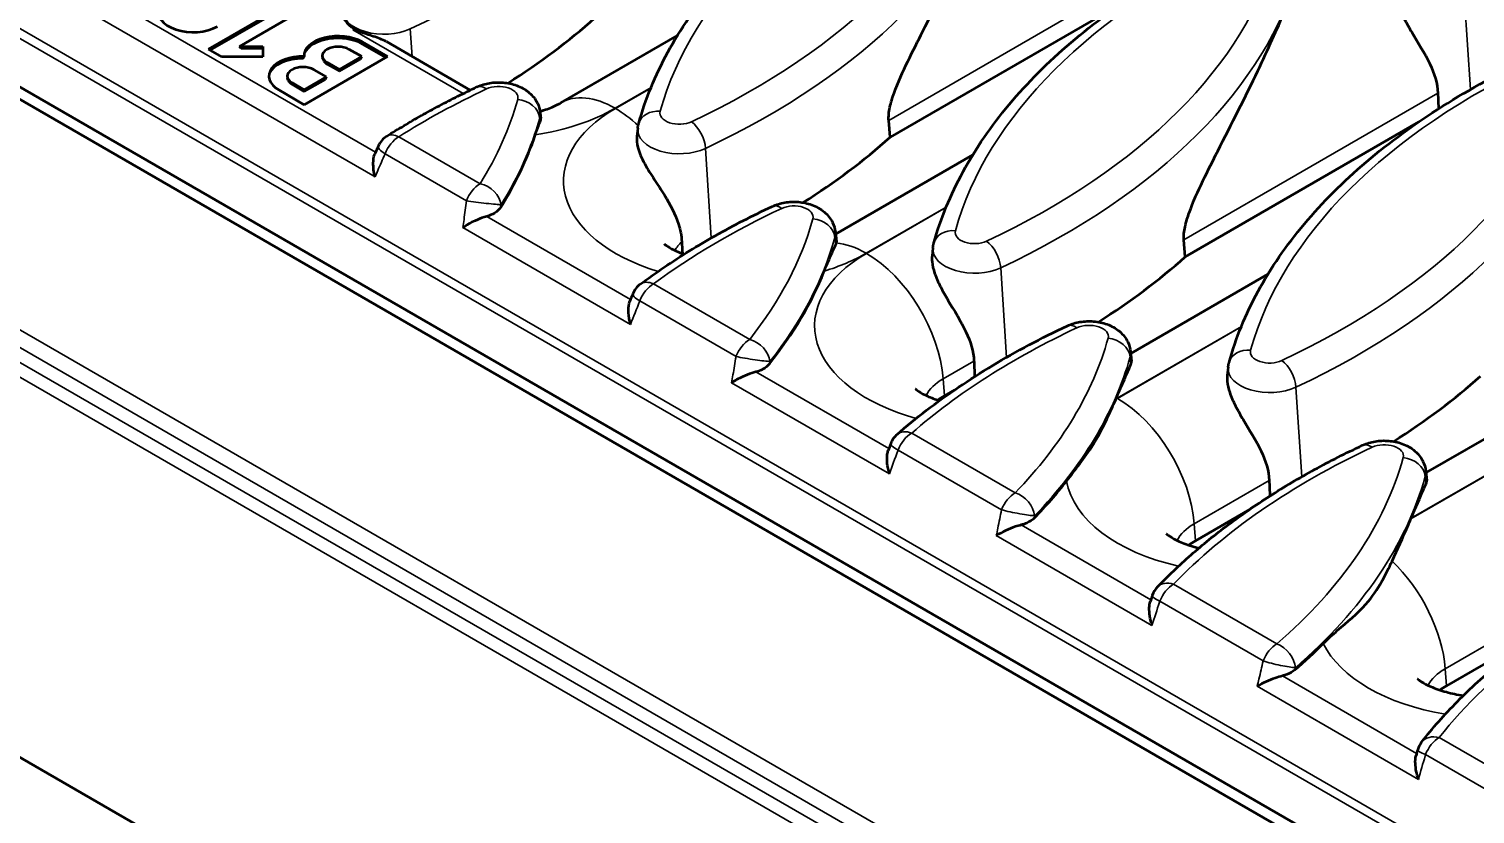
# Model space of a CAD drawing. Header units: millimetres. Extents: x 0 to 1485, y 0 to 1050.
# Drawn here: x 315.7 to 364.2, y 135.37 to 161.69 of the extents above; entities that cross this region are included whole.
import ezdxf

# ---------------------------------------------------------------- set-up
doc = ezdxf.new("R2010")
doc.units = ezdxf.units.MM
doc.header["$LTSCALE"] = 2.5
doc.layers.add('Sichtbar (ISO)', color=7, linetype='Continuous', lineweight=50)
doc.layers.add('Sichtbar schmal (ISO)', color=7, linetype='Continuous', lineweight=35)

msp = doc.modelspace()

# ---------------------------------------------------------------- linework, layer by layer
at = {"layer": 'Sichtbar (ISO)'}
for p, q in [((416.86, 100.751), (63.307, 304.875)), ((240.614, 202.915), (417.037, 101.057)), ((321.721, 161.009), (324.512, 162.62)), ((324.512, 162.56), (321.773, 160.979)), ((352.411, 162.581), (344.58, 158.06)), ((324.945, 162.37), (322.757, 161.106)), ((326.621, 161.692), (326.565, 161.66)), ((326.62, 161.689), (326.621, 161.692)), ((322.757, 161.106), (323.542, 161.106)), ((322.821, 161.04), (322.757, 161.106)), ((323.542, 161.04), (322.821, 161.04)), ((323.542, 161.106), (323.542, 160.752)), ((326.873, 161.256), (327.727, 160.764)), ((327.675, 160.734), (326.892, 161.186)), ((330.503, 159.64), (327.687, 161.266)), ((333.535, 159.213), (337.454, 161.475)), ((322.166, 160.752), (321.721, 161.009)), ((323.542, 160.752), (322.166, 160.752)), ((327.727, 160.764), (324.936, 159.153)), ((325.576, 160.655), (325.55, 160.733)), ((325.695, 160.576), (326.115, 160.334)), ((326.115, 160.334), (326.86, 160.764)), ((326.115, 160.274), (326.822, 160.682)), ((326.86, 160.764), (326.44, 161.006)), ((326.822, 160.682), (326.86, 160.764)), ((324.398, 159.974), (324.372, 160.053)), ((324.936, 159.653), (325.681, 160.083)), ((325.681, 160.083), (325.261, 160.326)), ((325.643, 160.002), (325.681, 160.083)), ((325.714, 160.505), (326.115, 160.274)), ((326.115, 160.274), (326.115, 160.334)), ((324.936, 159.153), (324.083, 159.645)), ((324.516, 159.895), (324.936, 159.653)), ((324.535, 159.825), (324.936, 159.593)), ((324.936, 159.593), (325.643, 160.002)), ((324.936, 159.593), (324.936, 159.653)), ((332.845, 158.881), (332.865, 158.695)), ((344.58, 158.06), (344.534, 158.626)), ((336.119, 158.362), (336.09, 158.092)), ((362.31, 158.576), (354.48, 154.055)), ((342.752, 154.814), (347.353, 157.47)), ((342.745, 154.876), (342.779, 154.559)), ((346.018, 154.358), (345.989, 154.083)), ((354.48, 154.055), (354.434, 154.622)), ((352.651, 150.809), (357.253, 153.466)), ((352.644, 150.871), (352.679, 150.554)), ((355.918, 150.353), (355.888, 150.078)), ((346.754, 149.594), (346.402, 149.391)), ((362.551, 146.804), (367.152, 149.461)), ((362.544, 146.867), (362.578, 146.549)), ((356.653, 145.59), (354.82, 144.531)), ((365.538, 108.318), (305.923, 142.736)), ((366.553, 141.585), (363.238, 139.671))]:
    msp.add_line(p, q, dxfattribs=at)
for centre, start, end in [((328.103, 157.462), 122.3289, 156.2761), ((336.646, 152.53), 126.5029, 158.1023), ((345.306, 147.53), 131.0926, 159.9427), ((354.086, 142.461), 136.1929, 161.829), ((362.995, 137.317), 141.9147, 163.7978)]:
    msp.add_arc(centre, 0.75, start, end, dxfattribs=at)
for centre, major_axis, ratio, start_param, end_param in [((321.212, 162.261), (-1.173, 0), 0.57735, 4.765742, 8.616539), ((327.611, 162.264), (-1.4, 0), 0.57735, 6.221282, 7.068583), ((310.787, 170.939), (28.411, 0), 0.57735, 5.542918, 5.711515), ((326.067, 160.791), (-1.14, 0), 0.57735, 3.926991, 6.317685), ((326.565, 161.048), (0.375, 0.65), 0.57735, 0.681123, 0.785398), ((326.067, 160.709), (-1.167, 0), 0.57735, 3.926991, 6.032671), ((326.067, 160.791), (-0.527, 0), 0.57735, 3.926991, 7.068583), ((324.889, 160.111), (-1.14, 0), 0.57735, 4.677889, 7.068583), ((324.889, 160.029), (-1.167, 0), 0.57735, 4.702184, 6.032671), ((326.067, 160.709), (-0.5, 0), 0.57735, 0.190621, 0.785398), ((324.889, 160.111), (-0.527, 0), 0.57735, 3.926991, 7.068583), ((324.889, 160.029), (-0.5, 0), 0.57735, 0.190621, 0.785398), ((305.131, 161.219), (28.061, 0), 0.57735, 5.93663, 6.092066), ((404.56, 106.855), (-9.876, -111.375), 0.790966, 4.308942, 4.311529), ((320.687, 166.934), (28.411, 0), 0.57735, 5.542918, 5.711515), ((330.586, 162.929), (28.411, 0), 0.57735, 5.542918, 5.711515), ((315.03, 157.214), (28.061, 0), 0.57735, 5.853418, 6.056327), ((414.619, 105.764), (-9.908, -111.3), 0.79067, 4.347399, 4.349804), ((340.486, 158.925), (28.411, 0), 0.57735, 5.542918, 5.711515), ((347.993, 148.473), (-2.25, 0), 0.57735, 5.497787, 5.645887), ((324.93, 153.209), (28.061, 0), 0.57735, 6.037624, 6.038766), ((423.629, 105.324), (-9.794, -109.722), 0.790438, 4.386481, 4.388734), ((324.93, 153.209), (28.061, 0), 0.57735, 5.772708, 5.858401), ((334.829, 149.205), (28.061, 0), 0.57735, 6.037665, 6.038748), ((356.411, 143.612), (-2.25, 0), 0.57735, 5.497787, 5.645887), ((431.513, 105.443), (-9.531, -106.59), 0.790271, 4.426848, 4.428971), ((334.829, 149.205), (28.061, 0), 0.57735, 5.693801, 5.758077), ((364.829, 138.752), (-2.25, 0), 0.57735, 5.497787, 5.645887), ((438.213, 106.01), (-9.119, -101.876), 0.790174, 4.469289, 4.471296)]:
    msp.add_ellipse(centre, major_axis=major_axis, ratio=ratio, start_param=start_param, end_param=end_param, dxfattribs=at)
for points, knots in [([(336.149, 158.519), (336.375, 159.333), (336.703, 160.134), (337.551, 161.689), (338.071, 162.443), (339.285, 163.892), (339.98, 164.587), (341.53, 165.904), (342.384, 166.527), (344.233, 167.691), (345.228, 168.232), (346.283, 168.728)], [5.6570493, 5.6570493, 5.6570493, 5.6570493, 5.8027839, 5.8027839, 5.9485186, 5.9485186, 6.0942532, 6.0942532, 6.2399879, 6.2399879, 6.3857225, 6.3857225, 6.3857225, 6.3857225]), ([(344.534, 158.626), (344.529, 158.69), (344.53, 158.76), (344.544, 158.908), (344.557, 158.987), (344.608, 159.226), (344.66, 159.389), (344.84, 159.894), (345.006, 160.254), (345.343, 160.956), (345.515, 161.296), (346.129, 162.505), (346.602, 163.433), (347.359, 165.023), (347.663, 165.701), (347.906, 166.262)], [0.001445, 0.001445, 0.001445, 0.001445, 0.046776, 0.046776, 0.093551, 0.093551, 0.187102, 0.187102, 0.417891, 0.417891, 0.64868, 0.64868, 1.339149, 1.339149, 1.926999, 1.926999, 1.926999, 1.926999]), ([(346.048, 154.515), (346.275, 155.329), (346.603, 156.129), (347.451, 157.684), (347.97, 158.439), (349.185, 159.888), (349.88, 160.582), (351.429, 161.9), (352.283, 162.523), (354.133, 163.687), (355.127, 164.228), (356.182, 164.723)], [5.6570493, 5.6570493, 5.6570493, 5.6570493, 5.8027839, 5.8027839, 5.9485186, 5.9485186, 6.0942532, 6.0942532, 6.2399879, 6.2399879, 6.3857225, 6.3857225, 6.3857225, 6.3857225]), ([(361.545, 163.064), (361.538, 163.001), (361.538, 162.933), (361.555, 162.74), (361.586, 162.61), (361.676, 162.345), (361.745, 162.188), (361.905, 161.876), (361.995, 161.72), (362.284, 161.231), (362.51, 160.876), (362.834, 160.195), (362.937, 159.863), (362.951, 159.539)], [3.8013839, 3.8013839, 3.8013839, 3.8013839, 3.8486369, 3.8486369, 3.9329934, 3.9329934, 4.0314686, 4.0314686, 4.1299438, 4.1299438, 4.3729414, 4.3729414, 4.5970062, 4.5970062, 4.5970062, 4.5970062]), ([(354.434, 154.622), (354.429, 154.686), (354.43, 154.755), (354.443, 154.903), (354.456, 154.982), (354.508, 155.222), (354.559, 155.385), (354.739, 155.889), (354.905, 156.25), (355.242, 156.951), (355.414, 157.291), (356.028, 158.501), (356.502, 159.428), (357.259, 161.018), (357.562, 161.697), (357.806, 162.258)], [0.001445, 0.001445, 0.001445, 0.001445, 0.046776, 0.046776, 0.093551, 0.093551, 0.187102, 0.187102, 0.417891, 0.417891, 0.64868, 0.64868, 1.339149, 1.339149, 1.926999, 1.926999, 1.926999, 1.926999]), ([(327.686, 161.266), (327.62, 161.304), (327.545, 161.338), (327.33, 161.42), (327.169, 161.465), (326.87, 161.567), (326.731, 161.625), (326.62, 161.689)], [0.5083038, 0.5083038, 0.5083038, 0.5083038, 0.5533178, 0.5533178, 0.6472274, 0.6472274, 0.741137, 0.741137, 0.741137, 0.741137]), ([(355.948, 150.51), (356.174, 151.324), (356.502, 152.125), (357.35, 153.68), (357.87, 154.434), (359.084, 155.883), (359.779, 156.577), (361.329, 157.895), (362.183, 158.518), (364.032, 159.682), (365.027, 160.223), (366.082, 160.718)], [5.6570493, 5.6570493, 5.6570493, 5.6570493, 5.8027839, 5.8027839, 5.9485186, 5.9485186, 6.0942532, 6.0942532, 6.2399879, 6.2399879, 6.3857225, 6.3857225, 6.3857225, 6.3857225]), ([(327.702, 158.096), (327.889, 158.215), (328.08, 158.332), (328.467, 158.563), (328.664, 158.676), (329.062, 158.9), (329.264, 159.01), (329.673, 159.227), (329.88, 159.333), (330.299, 159.543), (330.512, 159.645), (330.727, 159.746)], [6.237334, 6.237334, 6.237334, 6.237334, 6.2670117, 6.2670117, 6.2966894, 6.2966894, 6.3263671, 6.3263671, 6.3560448, 6.3560448, 6.3857225, 6.3857225, 6.3857225, 6.3857225]), ([(330.727, 159.746), (330.865, 159.811), (331.006, 159.852), (331.301, 159.902), (331.454, 159.908), (331.759, 159.882), (331.91, 159.852), (332.204, 159.744), (332.347, 159.669), (332.583, 159.465), (332.681, 159.352), (332.799, 159.11), (332.833, 158.998), (332.845, 158.881)], [0.102537, 0.102537, 0.102537, 0.102537, 0.502627, 0.502627, 0.927097, 0.927097, 1.350551, 1.350551, 1.766423, 1.766423, 2.082244, 2.082244, 2.294291, 2.294291, 2.294291, 2.294291]), ([(332.84, 158.926), (332.881, 158.939), (332.922, 158.952), (333.044, 158.992), (333.12, 159.02), (333.262, 159.076), (333.326, 159.105), (333.441, 159.161), (333.492, 159.188), (333.535, 159.213)], [2.8321596, 2.8321596, 2.8321596, 2.8321596, 2.8750265, 2.8750265, 2.9638819, 2.9638819, 3.0527373, 3.0527373, 3.1415927, 3.1415927, 3.1415927, 3.1415927]), ([(336.119, 158.362), (336.12, 158.373), (336.121, 158.384), (336.124, 158.405), (336.126, 158.416), (336.129, 158.437), (336.131, 158.447), (336.136, 158.468), (336.138, 158.478), (336.143, 158.499), (336.146, 158.509), (336.149, 158.519)], [5.5596905, 5.5596905, 5.5596905, 5.5596905, 5.57916226, 5.57916226, 5.59863402, 5.59863402, 5.61810578, 5.61810578, 5.63757754, 5.63757754, 5.6570493, 5.6570493, 5.6570493, 5.6570493]), ([(336.09, 158.092), (336.089, 158.092), (336.089, 158.091), (336.077, 157.971), (336.089, 157.846), (336.165, 157.543), (336.245, 157.361), (336.449, 156.99), (336.559, 156.818), (336.787, 156.468), (336.902, 156.295), (337.207, 155.803), (337.38, 155.481), (337.546, 154.953), (337.583, 154.761), (337.595, 154.563)], [-0.9019591, -0.9019591, -0.9019591, -0.9019591, -0.9015215, -0.9015215, -0.7902904, -0.7902904, -0.6447156, -0.6447156, -0.5145224, -0.5145224, -0.3815756, -0.3815756, -0.1374952, -0.1374952, 0, 0, 0, 0]), ([(327.307, 156.731), (327.307, 156.733), (327.307, 156.734), (327.267, 156.894), (327.246, 157.054), (327.249, 157.299), (327.262, 157.393), (327.294, 157.484), (327.299, 157.496), (327.303, 157.507)], [-0.0007409, -0.0007409, -0.0007409, -0.0007409, 0, 0, 0.1015583, 0.1015583, 0.1727083, 0.1727083, 0.1835649, 0.1835649, 0.1835649, 0.1835649]), ([(331.523, 155.716), (331.477, 155.643), (331.408, 155.575), (331.243, 155.471), (331.154, 155.432), (331.054, 155.405), (331.054, 155.405), (331.054, 155.405)], [0, 0, 0, 0, 0.0806058, 0.0806058, 0.1469652, 0.1469652, 0.1471338, 0.1471338, 0.1471338, 0.1471338]), ([(336.2, 153.133), (336.461, 153.326), (336.73, 153.516), (337.281, 153.888), (337.563, 154.07), (338.141, 154.426), (338.437, 154.601), (339.042, 154.941), (339.35, 155.107), (339.979, 155.431), (340.3, 155.588), (340.626, 155.742)], [6.1603147, 6.1603147, 6.1603147, 6.1603147, 6.2053962, 6.2053962, 6.2504778, 6.2504778, 6.2955594, 6.2955594, 6.340641, 6.340641, 6.3857225, 6.3857225, 6.3857225, 6.3857225]), ([(340.626, 155.742), (340.764, 155.807), (340.906, 155.847), (341.2, 155.897), (341.354, 155.903), (341.658, 155.878), (341.81, 155.847), (342.103, 155.739), (342.247, 155.664), (342.483, 155.461), (342.58, 155.347), (342.698, 155.105), (342.732, 154.993), (342.745, 154.876)], [0.102537, 0.102537, 0.102537, 0.102537, 0.502627, 0.502627, 0.927097, 0.927097, 1.350551, 1.350551, 1.766423, 1.766423, 2.082244, 2.082244, 2.294291, 2.294291, 2.294291, 2.294291]), ([(331.054, 155.405), (331.024, 155.397), (330.994, 155.388), (330.865, 155.347), (330.765, 155.307), (330.594, 155.228), (330.522, 155.191), (330.384, 155.113), (330.319, 155.072), (330.258, 155.03), (330.257, 155.029), (330.256, 155.029)], [0.1300908, 0.1300908, 0.1300908, 0.1300908, 0.1498148, 0.1498148, 0.2134987, 0.2134987, 0.2628328, 0.2628328, 0.3132653, 0.3132653, 0.313938, 0.313938, 0.313938, 0.313938]), ([(337.008, 154.483), (337.008, 154.483), (337.008, 154.483), (337.016, 154.475), (337.054, 154.442), (337.193, 154.352), (337.293, 154.296), (337.496, 154.205), (337.581, 154.171), (337.674, 154.137)], [1.3105354, 1.3105354, 1.3105354, 1.3105354, 1.3329446, 1.3329446, 1.5152554, 1.5152554, 1.6952887, 1.6952887, 1.8018582, 1.8018582, 1.8018582, 1.8018582]), ([(346.018, 154.358), (346.019, 154.368), (346.021, 154.379), (346.024, 154.4), (346.025, 154.411), (346.029, 154.432), (346.031, 154.443), (346.035, 154.463), (346.038, 154.474), (346.043, 154.494), (346.045, 154.505), (346.048, 154.515)], [5.5596905, 5.5596905, 5.5596905, 5.5596905, 5.57916226, 5.57916226, 5.59863402, 5.59863402, 5.61810578, 5.61810578, 5.63757754, 5.63757754, 5.6570493, 5.6570493, 5.6570493, 5.6570493]), ([(345.989, 154.083), (345.982, 154.019), (345.981, 153.952), (345.998, 153.759), (346.03, 153.628), (346.119, 153.364), (346.189, 153.207), (346.349, 152.894), (346.438, 152.738), (346.727, 152.249), (346.953, 151.895), (347.278, 151.213), (347.381, 150.882), (347.394, 150.557)], [3.8013839, 3.8013839, 3.8013839, 3.8013839, 3.8486369, 3.8486369, 3.9329934, 3.9329934, 4.0314686, 4.0314686, 4.1299438, 4.1299438, 4.3729414, 4.3729414, 4.5970062, 4.5970062, 4.5970062, 4.5970062]), ([(335.874, 151.785), (335.874, 151.787), (335.873, 151.788), (335.839, 151.92), (335.816, 152.051), (335.801, 152.287), (335.806, 152.396), (335.835, 152.516), (335.843, 152.542), (335.853, 152.566)], [-0.0007643, -0.0007643, -0.0007643, -0.0007643, 0, 0, 0.0839687, 0.0839687, 0.1618309, 0.1618309, 0.1850962, 0.1850962, 0.1850962, 0.1850962]), ([(350.526, 151.737), (350.664, 151.802), (350.805, 151.843), (351.1, 151.892), (351.253, 151.898), (351.558, 151.873), (351.709, 151.842), (352.003, 151.735), (352.146, 151.66), (352.382, 151.456), (352.48, 151.343), (352.598, 151.1), (352.632, 150.988), (352.644, 150.871)], [0.102537, 0.102537, 0.102537, 0.102537, 0.502627, 0.502627, 0.927097, 0.927097, 1.350551, 1.350551, 1.766423, 1.766423, 2.082244, 2.082244, 2.294291, 2.294291, 2.294291, 2.294291]), ([(344.813, 148.095), (345.13, 148.372), (345.461, 148.642), (346.149, 149.17), (346.506, 149.427), (347.246, 149.928), (347.628, 150.172), (348.417, 150.644), (348.823, 150.874), (349.658, 151.317), (350.087, 151.531), (350.526, 151.737)], [6.0825538, 6.0825538, 6.0825538, 6.0825538, 6.1431876, 6.1431876, 6.2038213, 6.2038213, 6.2644551, 6.2644551, 6.3250888, 6.3250888, 6.3857225, 6.3857225, 6.3857225, 6.3857225]), ([(340.539, 150.464), (340.484, 150.395), (340.407, 150.332), (340.243, 150.244), (340.166, 150.214), (340.082, 150.193)], [0, 0, 0, 0, 0.0787906, 0.0787906, 0.1344124, 0.1344124, 0.1344124, 0.1344124]), ([(355.918, 150.353), (355.919, 150.364), (355.92, 150.374), (355.923, 150.396), (355.925, 150.406), (355.928, 150.427), (355.93, 150.438), (355.935, 150.459), (355.937, 150.469), (355.942, 150.49), (355.945, 150.5), (355.948, 150.51)], [5.5596905, 5.5596905, 5.5596905, 5.5596905, 5.57916226, 5.57916226, 5.59863402, 5.59863402, 5.61810578, 5.61810578, 5.63757754, 5.63757754, 5.6570493, 5.6570493, 5.6570493, 5.6570493]), ([(340.082, 150.193), (340.037, 150.181), (339.991, 150.168), (339.84, 150.118), (339.735, 150.076), (339.502, 149.968), (339.377, 149.898), (339.269, 149.827), (339.268, 149.827), (339.267, 149.826)], [0.119735, 0.119735, 0.119735, 0.119735, 0.1491524, 0.1491524, 0.2160004, 0.2160004, 0.305117, 0.305117, 0.3057984, 0.3057984, 0.3057984, 0.3057984]), ([(355.888, 150.078), (355.881, 150.015), (355.881, 149.947), (355.898, 149.754), (355.93, 149.624), (356.019, 149.359), (356.088, 149.202), (356.248, 148.89), (356.338, 148.734), (356.627, 148.244), (356.853, 147.89), (357.178, 147.209), (357.28, 146.877), (357.294, 146.553)], [3.8013839, 3.8013839, 3.8013839, 3.8013839, 3.8486369, 3.8486369, 3.9329934, 3.9329934, 4.0314686, 4.0314686, 4.1299438, 4.1299438, 4.3729414, 4.3729414, 4.5970062, 4.5970062, 4.5970062, 4.5970062]), ([(345.426, 149.623), (345.426, 149.623), (345.426, 149.623), (345.435, 149.615), (345.473, 149.581), (345.613, 149.491), (345.714, 149.435), (345.954, 149.327), (346.087, 149.276), (346.237, 149.229)], [1.3105354, 1.3105354, 1.3105354, 1.3105354, 1.3345296, 1.3345296, 1.5167096, 1.5167096, 1.6968049, 1.6968049, 1.8547153, 1.8547153, 1.8547153, 1.8547153]), ([(350.496, 146.533), (350.518, 146.56), (350.538, 146.586), (350.856, 146.99), (351.148, 147.35), (351.753, 148.361), (351.964, 148.846), (352.148, 149.271)], [-0.9498672, -0.9498672, -0.9498672, -0.9498672, -0.9185656, -0.9185656, -0.4682444, -0.4682444, -0.0143971, -0.0143971, -0.0143971, -0.0143971]), ([(344.558, 146.772), (344.557, 146.773), (344.557, 146.774), (344.523, 146.894), (344.499, 147.013), (344.476, 147.232), (344.475, 147.335), (344.493, 147.474), (344.503, 147.519), (344.518, 147.559)], [-0.0007797, -0.0007797, -0.0007797, -0.0007797, 0, 0, 0.0767823, 0.0767823, 0.1493241, 0.1493241, 0.1869782, 0.1869782, 0.1869782, 0.1869782]), ([(353.545, 142.98), (353.898, 143.347), (354.274, 143.706), (355.07, 144.404), (355.49, 144.744), (356.372, 145.402), (356.834, 145.72), (357.797, 146.335), (358.297, 146.631), (359.335, 147.2), (359.872, 147.472), (360.425, 147.732)], [6.0035401, 6.0035401, 6.0035401, 6.0035401, 6.0799766, 6.0799766, 6.1564131, 6.1564131, 6.2328496, 6.2328496, 6.3092861, 6.3092861, 6.3857225, 6.3857225, 6.3857225, 6.3857225]), ([(360.425, 147.732), (360.563, 147.797), (360.705, 147.838), (360.999, 147.887), (361.153, 147.893), (361.457, 147.868), (361.609, 147.838), (361.902, 147.73), (362.046, 147.655), (362.282, 147.451), (362.379, 147.338), (362.497, 147.095), (362.531, 146.984), (362.544, 146.867)], [0.102537, 0.102537, 0.102537, 0.102537, 0.502627, 0.502627, 0.927097, 0.927097, 1.350551, 1.350551, 1.766423, 1.766423, 2.082244, 2.082244, 2.294291, 2.294291, 2.294291, 2.294291]), ([(362.056, 145.284), (362.215, 145.652), (362.352, 145.979), (362.499, 146.313), (362.528, 146.377), (362.555, 146.438)], [1.5311168, 1.5311168, 1.5311168, 1.5311168, 1.911009, 1.911009, 2.0033074, 2.0033074, 2.0033074, 2.0033074]), ([(348.973, 145.059), (348.912, 145.044), (348.848, 145.025), (348.673, 144.966), (348.562, 144.921), (348.344, 144.819), (348.238, 144.762), (348.144, 144.703), (348.143, 144.703), (348.143, 144.702)], [0.109622, 0.109622, 0.109622, 0.109622, 0.1498493, 0.1498493, 0.2206198, 0.2206198, 0.2974342, 0.2974342, 0.2981259, 0.2981259, 0.2981259, 0.2981259]), ([(349.413, 145.294), (349.35, 145.229), (349.266, 145.17), (349.106, 145.098), (349.042, 145.076), (348.973, 145.059)], [0, 0, 0, 0, 0.0774176, 0.0774176, 0.1222544, 0.1222544, 0.1222544, 0.1222544]), ([(361.413, 143.848), (361.602, 144.256), (361.775, 144.642), (361.971, 145.089), (362.01, 145.179), (362.048, 145.267)], [1.0842167, 1.0842167, 1.0842167, 1.0842167, 1.4316707, 1.4316707, 1.5221303, 1.5221303, 1.5221303, 1.5221303]), ([(353.844, 144.763), (353.844, 144.763), (353.844, 144.762), (353.856, 144.752), (353.896, 144.717), (354.041, 144.625), (354.144, 144.568), (354.414, 144.449), (354.584, 144.387), (354.83, 144.316), (354.885, 144.302), (354.942, 144.288)], [1.3105354, 1.3105354, 1.3105354, 1.3105354, 1.3414312, 1.3414312, 1.52307, 1.52307, 1.7034466, 1.7034466, 1.8967666, 1.8967666, 1.9500643, 1.9500643, 1.9500643, 1.9500643]), ([(359.109, 141.083), (359.276, 141.25), (359.434, 141.392), (359.927, 141.823), (360.239, 142.065), (360.969, 142.895), (361.215, 143.421), (361.413, 143.848)], [-0.7613779, -0.7613779, -0.7613779, -0.7613779, -0.6525751, -0.6525751, -0.3882603, -0.3882603, 0, 0, 0, 0]), ([(362.405, 137.78), (362.771, 138.247), (363.173, 138.702), (364.045, 139.586), (364.515, 140.015), (365.518, 140.844), (366.052, 141.243), (367.177, 142.011), (367.77, 142.378), (369.008, 143.079), (369.654, 143.413), (370.325, 143.727)], [5.9226864, 5.9226864, 5.9226864, 5.9226864, 6.0152937, 6.0152937, 6.1079009, 6.1079009, 6.2005081, 6.2005081, 6.2931153, 6.2931153, 6.3857225, 6.3857225, 6.3857225, 6.3857225]), ([(353.363, 141.688), (353.363, 141.689), (353.362, 141.691), (353.33, 141.797), (353.306, 141.903), (353.276, 142.101), (353.269, 142.196), (353.275, 142.355), (353.285, 142.423), (353.304, 142.482)], [-0.0007968, -0.0007968, -0.0007968, -0.0007968, 0, 0, 0.0688061, 0.0688061, 0.1345371, 0.1345371, 0.1892616, 0.1892616, 0.1892616, 0.1892616]), ([(358.155, 140.199), (358.085, 140.138), (357.994, 140.085), (357.841, 140.026), (357.791, 140.011), (357.739, 139.998)], [0, 0, 0, 0, 0.0763778, 0.0763778, 0.1104961, 0.1104961, 0.1104961, 0.1104961]), ([(357.739, 139.998), (357.659, 139.98), (357.577, 139.955), (357.388, 139.891), (357.282, 139.848), (357.079, 139.755), (356.981, 139.704), (356.894, 139.652), (356.893, 139.651), (356.892, 139.651)], [0.0996969, 0.0996969, 0.0996969, 0.0996969, 0.151074, 0.151074, 0.2189604, 0.2189604, 0.2899759, 0.2899759, 0.2906776, 0.2906776, 0.2906776, 0.2906776]), ([(362.261, 139.903), (362.261, 139.903), (362.263, 139.901), (362.28, 139.886), (362.325, 139.849), (362.477, 139.754), (362.585, 139.697), (362.863, 139.577), (363.038, 139.515), (363.409, 139.412), (363.601, 139.37), (363.803, 139.337)], [1.3105354, 1.3105354, 1.3105354, 1.3105354, 1.3540069, 1.3540069, 1.5347733, 1.5347733, 1.7157118, 1.7157118, 1.9101106, 1.9101106, 2.0815601, 2.0815601, 2.0815601, 2.0815601]), ([(362.298, 136.529), (362.298, 136.531), (362.298, 136.532), (362.239, 136.716), (362.203, 136.894), (362.189, 137.158), (362.197, 137.252), (362.218, 137.328), (362.218, 137.33), (362.219, 137.331)], [-0.0008162, -0.0008162, -0.0008162, -0.0008162, 0, 0, 0.1208521, 0.1208521, 0.2067367, 0.2067367, 0.2085303, 0.2085303, 0.2085303, 0.2085303])]:
    msp.add_open_spline(points, degree=3, knots=knots, dxfattribs=at)
for points, degree in [([(324.901, 160.702), (324.91, 160.725), (324.919, 160.746), (324.928, 160.768)], 3), ([(362.951, 159.539), (362.961, 159.279), (362.972, 159.014)], 2), ([(332.844, 158.577), (332.862, 158.621), (332.869, 158.66), (332.865, 158.695)], 3), ([(332.68, 158.141), (332.737, 158.311), (332.792, 158.456), (332.844, 158.577)], 3), ([(337.595, 154.563), (337.603, 154.428), (337.611, 154.293), (337.619, 154.158)], 3), ([(342.372, 153.57), (342.528, 153.962), (342.658, 154.237), (342.756, 154.448)], 3), ([(342.756, 154.448), (342.767, 154.472), (342.774, 154.495), (342.778, 154.516)], 3), ([(342.778, 154.516), (342.78, 154.531), (342.78, 154.545), (342.779, 154.559)], 3), ([(347.394, 150.557), (347.405, 150.297), (347.416, 150.033)], 2), ([(352.172, 149.325), (352.363, 149.769), (352.524, 150.152), (352.656, 150.443)], 3), ([(352.656, 150.443), (352.674, 150.483), (352.682, 150.521), (352.678, 150.554)], 3), ([(352.156, 149.289), (352.162, 149.301), (352.167, 149.313), (352.172, 149.325)], 3), ([(357.294, 146.553), (357.305, 146.293), (357.316, 146.028)], 2), ([(362.555, 146.438), (362.574, 146.478), (362.581, 146.517), (362.578, 146.549)], 3)]:
    msp.add_open_spline(points, degree=degree, dxfattribs=at)
at = {"layer": 'Sichtbar schmal (ISO)'}
for p, q in [((417.219, 102.913), (240.796, 204.771)), ((417.15, 102.621), (240.727, 204.479)), ((327.326, 157.557), (299.11, 173.848)), ((327.307, 156.731), (298.207, 173.532)), ((353.051, 163.544), (344.534, 158.626)), ((364.04, 159.659), (363.846, 162.665)), ((330.264, 159.525), (326.565, 161.66)), ((328.55, 160.768), (328.491, 161.693)), ((326.892, 161.186), (326.873, 161.256)), ((357.059, 127.55), (299.884, 160.56)), ((325.714, 160.505), (325.695, 160.576)), ((300.073, 159.853), (357.249, 126.843)), ((324.535, 159.825), (324.516, 159.895)), ((336.563, 159.726), (335.36, 159.032)), ((335.371, 159.025), (336.556, 159.709)), ((358.016, 125.901), (300.486, 159.116)), ((362.951, 159.539), (354.434, 154.622)), ((332.844, 158.577), (332.831, 158.703)), ((300.707, 158.496), (358.237, 125.281)), ((328.103, 158.075), (330.83, 156.5)), ((338.584, 154.683), (338.39, 157.688)), ((330.371, 155.929), (327.643, 157.503)), ((346.462, 155.721), (343.778, 154.172)), ((343.789, 154.165), (346.455, 155.705)), ((331.054, 155.405), (335.875, 152.622)), ((330.256, 155.029), (335.874, 151.785)), ((342.756, 154.448), (342.73, 154.699)), ((348.483, 150.678), (348.29, 153.683)), ((336.646, 153.142), (339.872, 151.28)), ((339.413, 150.708), (336.187, 152.571)), ((356.362, 151.717), (352.196, 149.312)), ((352.207, 149.305), (356.355, 151.7)), ((347.394, 150.557), (346.36, 149.96)), ((352.656, 150.443), (352.629, 150.694)), ((340.082, 150.193), (344.54, 147.619)), ((346.36, 149.96), (346.402, 149.391)), ((344.558, 146.772), (339.267, 149.826)), ((358.383, 146.673), (358.189, 149.679)), ((345.306, 148.142), (348.776, 146.139)), ((348.317, 145.568), (344.846, 147.571)), ((362.048, 145.267), (366.254, 147.695)), ((366.261, 147.712), (362.056, 145.284)), ((357.294, 146.553), (354.778, 145.1)), ((362.555, 146.438), (362.529, 146.689)), ((353.325, 142.546), (348.973, 145.059)), ((354.778, 145.1), (354.82, 144.531)), ((353.363, 141.688), (348.143, 144.702)), ((354.086, 143.073), (357.552, 141.072)), ((357.092, 140.501), (353.627, 142.502)), ((367.193, 142.548), (363.196, 140.24)), ((363.196, 140.24), (363.238, 139.671)), ((362.239, 137.4), (357.739, 139.998)), ((362.298, 136.529), (356.892, 139.651)), ((362.995, 137.929), (366.206, 136.075)), ((365.747, 135.504), (362.536, 137.358))]:
    msp.add_line(p, q, dxfattribs=at)
for centre, major_axis, ratio, start_param, end_param in [((310.787, 174.258), (28.055, 0), 0.57735, 5.39525, 6.123923), ((363.833, 156.43), (-27.308, 0), 0.57735, 5.39525, 6.123923), ((320.687, 170.813), (27.308, 0), 0.57735, 5.39525, 6.123923), ((320.687, 170.254), (28.055, 0), 0.57735, 5.39525, 6.123923), ((373.733, 152.426), (-27.308, 0), 0.57735, 5.39525, 6.123923), ((330.586, 166.808), (27.308, 0), 0.57735, 5.39525, 6.123923), ((330.586, 166.249), (28.055, 0), 0.57735, 5.39525, 6.123923), ((327.611, 162.317), (-1.394, 0), 0.57735, 6.221282, 8.536843), ((383.632, 148.421), (-27.308, 0), 0.57735, 5.39525, 6.123923), ((340.486, 162.803), (27.308, 0), 0.57735, 5.39525, 6.123923), ((348.277, 147.449), (-27.308, 0), 0.57735, 5.39525, 5.543638), ((331.045, 159.068), (-0.319, 0.679), 0.515222, 5.544059, 6.283185), ((331.454, 159.39), (0.647, 0), 0.57735, 6.123923, 8.536843), ((340.486, 162.244), (28.055, 0), 0.57735, 5.39525, 6.123923), ((305.131, 161.831), (27.308, 0), 0.57735, 5.938255, 6.123923), ((332.093, 158.718), (0.723, -0.201), 0.806163, 0.307895, 1.791425), ((335.36, 156.052), (-1.825, 3.161), 0.57735, 5.497787, 6.283185), ((305.131, 161.272), (28.055, 0), 0.57735, 5.938255, 6.123923), ((331.157, 161.459), (-5.945, 0), 0.57735, 1.829961, 2.356194), ((331.454, 158.831), (1.394, 0), 0.57735, 6.123923, 6.345089), ((339.575, 156.599), (-5.945, 0), 0.57735, 5.497787, 7.368658), ((335.371, 156.045), (-1.825, 3.161), 0.57735, 5.198366, 5.497787), ((336.871, 158.318), (-0.723, 0.201), 0.806163, 4.933018, 6.283185), ((337.51, 158.871), (-0.647, 0), 0.57735, 6.123923, 8.536843), ((328.103, 157.462), (-0.401, 0.634), 0.603206, 5.473786, 6.283185), ((337.51, 158.312), (-1.394, 0), 0.57735, 6.221282, 8.536843), ((337.919, 157.969), (0.319, -0.679), 0.515222, 0.918936, 2.402466), ((328.103, 157.462), (-0.687, 0.302), 0.241532, 0, 0.948836), ((328.103, 157.462), (0.375, 0.65), 0.57735, 0.785398, 1.832596), ((330.83, 155.888), (-0.375, -0.65), 0.57735, 3.926991, 4.974188), ((330.83, 155.888), (0.637, -0.396), 0.768404, 0.533314, 2.016844), ((330.83, 155.888), (0.744, -0.091), 0.025621, 4.050665, 5.951689), ((340.945, 155.063), (-0.319, 0.679), 0.515222, 5.544059, 6.283185), ((341.353, 155.385), (0.647, 0), 0.57735, 6.123923, 8.536843), ((358.177, 143.444), (-27.308, 0), 0.57735, 5.39525, 5.620658), ((315.03, 157.826), (27.308, 0), 0.57735, 5.85497, 6.123923), ((341.992, 154.714), (0.723, -0.201), 0.806163, 0.307895, 1.791425), ((341.353, 154.826), (1.394, 0), 0.57735, 6.123923, 6.345089), ((346.771, 154.314), (-0.723, 0.201), 0.806163, 4.933018, 6.283185), ((347.41, 154.867), (-0.647, 0), 0.57735, 6.123923, 8.536843), ((339.575, 153.878), (-2.308, 0), 0.57735, 5.743323, 5.989197), ((315.03, 157.267), (28.055, 0), 0.57735, 5.85497, 6.123923), ((343.778, 151.192), (-1.825, 3.161), 0.57735, 5.497787, 5.895883), ((347.41, 154.308), (-1.394, 0), 0.57735, 6.221282, 8.536843), ((347.818, 153.965), (0.319, -0.679), 0.515222, 0.918936, 2.402466), ((347.993, 151.739), (-5.945, 0), 0.57735, 5.497787, 7.413416), ((339.575, 156.599), (-5.945, 0), 0.57735, 2.060658, 2.356194), ((343.789, 151.185), (-1.825, 3.161), 0.57735, 4.014257, 5.497787), ((336.646, 152.53), (-0.696, 0.28), 0.219729, 0, 0.941484), ((336.646, 152.53), (0.375, 0.65), 0.57735, 0.785398, 1.832596), ((336.646, 152.53), (-0.446, 0.603), 0.643759, 5.428323, 6.283185), ((368.076, 139.439), (-27.308, 0), 0.57735, 5.39525, 5.698419), ((324.93, 153.822), (27.308, 0), 0.57735, 5.774204, 6.123923), ((350.844, 151.058), (-0.319, 0.679), 0.515222, 5.544059, 6.283185), ((351.253, 151.381), (0.647, 0), 0.57735, 6.123923, 8.536843), ((351.892, 150.709), (0.723, -0.201), 0.806163, 0.307895, 1.791425), ((339.872, 150.667), (-0.375, -0.65), 0.57735, 3.926991, 4.974188), ((339.872, 150.667), (0.588, -0.465), 0.742774, 0.618258, 2.101787), ((351.253, 150.822), (1.394, 0), 0.57735, 6.123923, 6.345089), ((356.67, 150.309), (-0.723, 0.201), 0.806163, 4.933018, 6.283185), ((357.309, 150.862), (-0.647, 0), 0.57735, 6.123923, 8.536843), ((339.872, 150.667), (0.74, -0.119), 0.054971, 4.052189, 5.884003), ((324.93, 153.263), (28.055, 0), 0.57735, 5.774204, 6.123923), ((357.309, 150.303), (-1.394, 0), 0.57735, 6.221282, 8.536843), ((357.718, 149.96), (0.319, -0.679), 0.515222, 0.918936, 2.402466), ((347.993, 149.018), (-2.308, 0), 0.57735, 5.497787, 5.989197), ((356.411, 146.878), (5.945, 0), 0.57735, 2.356194, 2.370287), ((347.993, 151.739), (-5.945, 0), 0.57735, 2.346726, 2.356194), ((352.196, 146.331), (1.825, -3.161), 0.57735, 2.356194, 2.365552), ((352.207, 146.325), (-1.825, 3.161), 0.57735, 4.014257, 5.497787), ((345.306, 147.53), (-0.493, 0.565), 0.680828, 5.375221, 6.283185), ((345.306, 147.53), (0.375, 0.65), 0.57735, 0.785398, 1.832596), ((345.306, 147.53), (-0.705, 0.257), 0.197199, 0, 0.934786), ((377.976, 135.435), (-27.308, 0), 0.57735, 5.39525, 5.777432), ((360.744, 147.053), (-0.319, 0.679), 0.515222, 5.544059, 6.283185), ((361.152, 147.376), (0.647, 0), 0.57735, 6.123923, 8.536843), ((334.829, 149.817), (27.308, 0), 0.57735, 5.695251, 6.123923), ((361.791, 146.704), (0.723, -0.201), 0.806163, 0.307895, 1.791425), ((356.411, 146.878), (-5.945, 0), 0.57735, 0.10096, 1.199901), ((334.829, 149.258), (28.055, 0), 0.57735, 5.695251, 6.123923), ((361.152, 146.817), (1.394, 0), 0.57735, 6.123923, 6.345089), ((348.776, 145.527), (-0.375, -0.65), 0.57735, 3.926991, 4.974188), ((348.776, 145.527), (0.539, -0.521), 0.712998, 0.69066, 2.174189), ((348.776, 145.527), (0.736, -0.145), 0.081992, 4.05459, 5.818453), ((356.411, 144.158), (-2.308, 0), 0.57735, 5.497787, 5.989197), ((360.625, 141.465), (-1.825, 3.161), 0.57735, 4.014257, 5.187676), ((387.875, 131.43), (-27.308, 0), 0.57735, 5.39525, 5.858286), ((354.086, 142.461), (-0.541, 0.519), 0.714279, 5.313071, 6.283185), ((354.086, 142.461), (0.375, 0.65), 0.57735, 0.785398, 1.832596), ((354.086, 142.461), (-0.713, 0.234), 0.173575, 0, 0.928682), ((357.552, 140.46), (-0.375, -0.65), 0.57735, 3.926991, 4.974188), ((357.552, 140.46), (0.491, -0.567), 0.679397, 0.752413, 2.235942), ((364.829, 142.018), (-5.945, 0), 0.57735, 0.276026, 1.293702), ((357.552, 140.46), (0.731, -0.169), 0.107285, 4.057727, 5.754532), ((364.829, 139.298), (-2.308, 0), 0.57735, 5.497787, 5.989197), ((362.995, 137.317), (-0.59, 0.463), 0.743894, 5.2402, 6.283185), ((362.995, 137.317), (0.375, 0.65), 0.57735, 0.785398, 1.832596), ((362.995, 137.317), (-0.72, 0.209), 0.148396, 0, 0.923149)]:
    msp.add_ellipse(centre, major_axis=major_axis, ratio=ratio, start_param=start_param, end_param=end_param, dxfattribs=at)
for points, knots in [([(327.643, 157.503), (327.561, 157.316), (327.479, 157.128), (327.398, 156.94), (327.367, 156.871), (327.337, 156.801), (327.307, 156.731)], [1.46415546, 1.46415546, 1.46415546, 1.46415546, 1.47560463, 1.47560463, 1.47560463, 1.47983301, 1.47983301, 1.47983301, 1.47983301]), ([(330.256, 155.029), (330.269, 155.121), (330.28, 155.213), (330.292, 155.305), (330.319, 155.513), (330.345, 155.721), (330.371, 155.929)], [-1.01422998, -1.01422998, -1.01422998, -1.01422998, -1.0089516, -1.0089516, -1.0089516, -0.99699765, -0.99699765, -0.99699765, -0.99699765]), ([(336.187, 152.571), (336.185, 152.566), (336.183, 152.562), (336.078, 152.3), (335.976, 152.043), (335.874, 151.785)], [1.54127065, 1.54127065, 1.54127065, 1.54127065, 1.54154694, 1.54154694, 1.55706026, 1.55706026, 1.55706026, 1.55706026]), ([(339.267, 149.826), (339.282, 149.914), (339.297, 150.002), (339.312, 150.09), (339.346, 150.296), (339.38, 150.502), (339.413, 150.708)], [-1.09140289, -1.09140289, -1.09140289, -1.09140289, -1.08643687, -1.08643687, -1.08643687, -1.07474774, -1.07474774, -1.07474774, -1.07474774]), ([(344.846, 147.571), (344.844, 147.564), (344.841, 147.557), (344.744, 147.291), (344.651, 147.032), (344.558, 146.772)], [-1.52153604, -1.52153604, -1.52153604, -1.52153604, -1.5211188, -1.5211188, -1.50553464, -1.50553464, -1.50553464, -1.50553464]), ([(348.143, 144.702), (348.16, 144.786), (348.177, 144.871), (348.194, 144.955), (348.235, 145.159), (348.276, 145.364), (348.317, 145.568)], [-1.16721832, -1.16721832, -1.16721832, -1.16721832, -1.16248831, -1.16248831, -1.16248831, -1.1509844, -1.1509844, -1.1509844, -1.1509844]), ([(353.627, 142.502), (353.624, 142.492), (353.621, 142.482), (353.532, 142.211), (353.447, 141.95), (353.363, 141.688)], [-1.44051453, -1.44051453, -1.44051453, -1.44051453, -1.43993634, -1.43993634, -1.4241893, -1.4241893, -1.4241893, -1.4241893]), ([(356.892, 139.651), (356.911, 139.732), (356.931, 139.813), (356.95, 139.894), (356.998, 140.096), (357.045, 140.299), (357.092, 140.501)], [-1.24228514, -1.24228514, -1.24228514, -1.24228514, -1.23773508, -1.23773508, -1.23773508, -1.22634584, -1.22634584, -1.22634584, -1.22634584]), ([(362.536, 137.358), (362.532, 137.345), (362.529, 137.333), (362.449, 137.056), (362.373, 136.793), (362.298, 136.529)], [-1.35659343, -1.35659343, -1.35659343, -1.35659343, -1.35582109, -1.35582109, -1.33981175, -1.33981175, -1.33981175, -1.33981175])]:
    msp.add_open_spline(points, degree=3, knots=knots, dxfattribs=at)
for points in [[(331.533, 155.795), (331.53, 155.769), (331.526, 155.742), (331.523, 155.716)], [(340.552, 150.541), (340.548, 150.516), (340.543, 150.49), (340.539, 150.464)], [(349.428, 145.37), (349.423, 145.344), (349.418, 145.319), (349.413, 145.294)], [(358.173, 140.274), (358.167, 140.249), (358.161, 140.224), (358.155, 140.199)]]:
    msp.add_open_spline(points, degree=3, dxfattribs=at)

doc.saveas('drawing.dxf')
